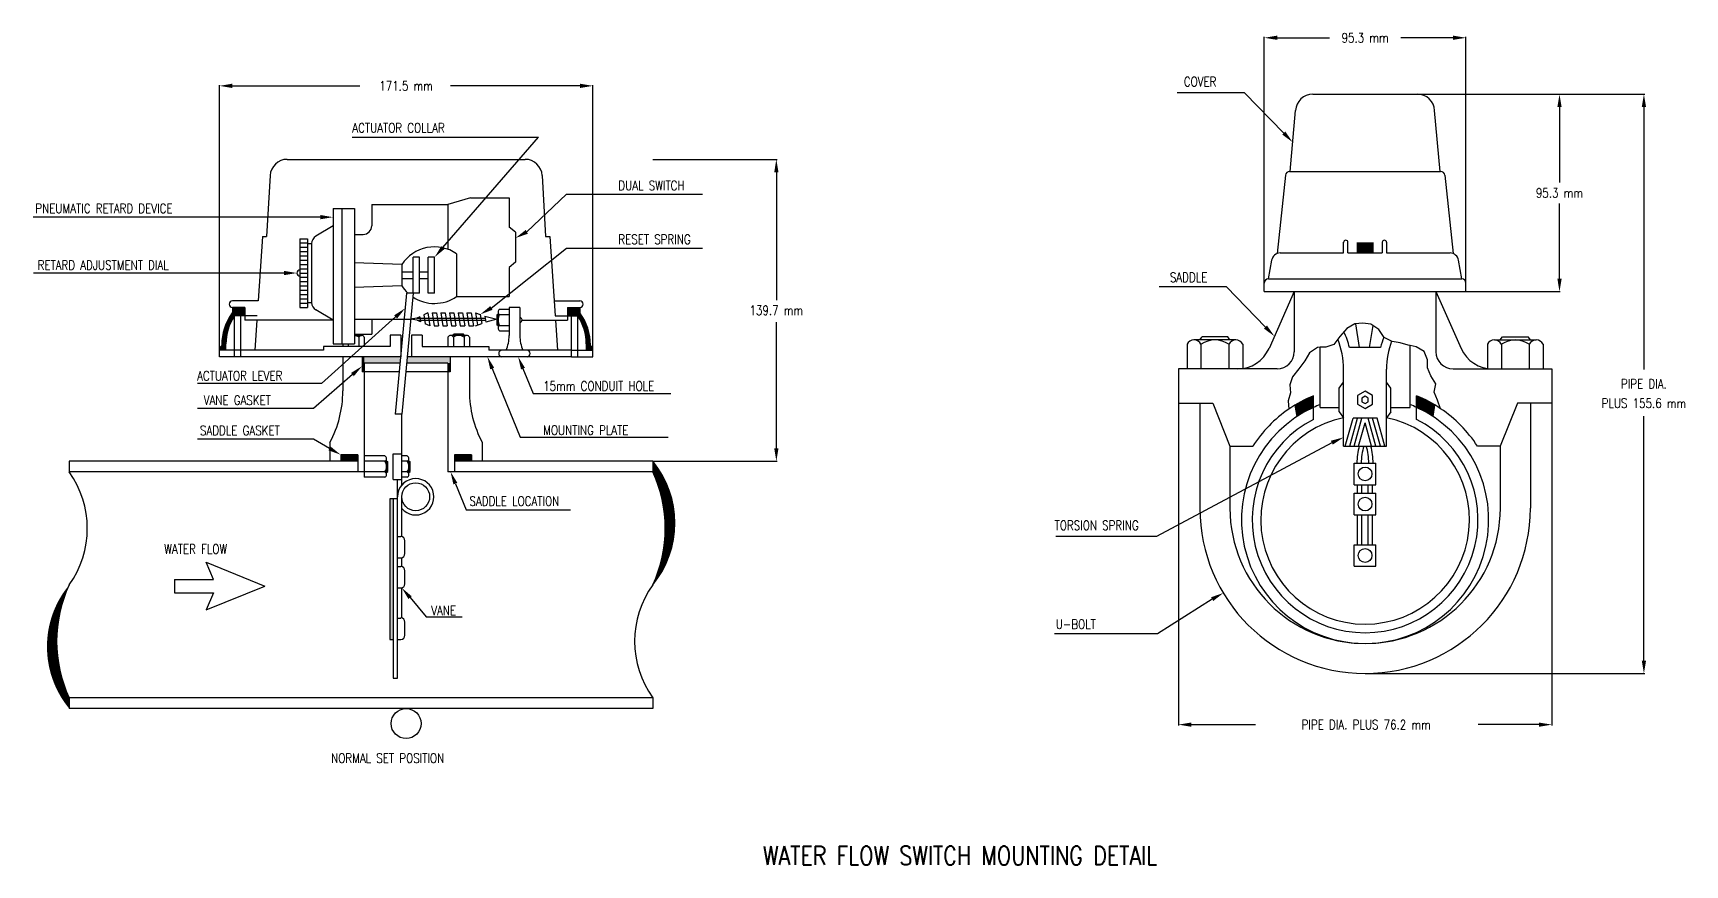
# Model space of a CAD drawing. Extents: x 846 to 947, y 375 to 797.
# Drawn here: x 881.76 to 906.98, y 470.23 to 482.93 of the extents above; entities that cross this region are included whole.
import ezdxf
from ezdxf.enums import TextEntityAlignment as Align

# ---------------------------------------------------------------- set-up
doc = ezdxf.new("R2010")
doc.units = 0
doc.header["$MEASUREMENT"] = 0
for name, color, linetype in [('0-F-SPKL-MAIN', 33, 'CONTINUOUS'), ('DETAIL_TEXT', 3, 'CONTINUOUS'), ('PL-DR-LEADER', 42, 'CONTINUOUS')]:
    doc.layers.add(name, color=color, linetype=linetype)
doc.layers.add('text', color=252, linetype='CONTINUOUS', lineweight=15)
doc.styles.add('IBA', font='ROMANS.shx', dxfattribs={"width": 0.8, "height": 0.2})

msp = doc.modelspace()

# ---------------------------------------------------------------- linework, layer by layer
at = {"layer": '0-F-SPKL-MAIN', "color": 100, "linetype": 'Continuous'}
for p, q in [((901.298, 481.998), (902.897, 481.998)), ((903.244, 480.818), (903.159, 481.75)), ((885.642, 481.004), (889.273, 481.004)), ((885.38, 480.757), (885.328, 479.825)), ((889.535, 480.757), (889.586, 479.825)), ((900.88, 480.76), (900.754, 479.565)), ((900.945, 480.818), (903.251, 480.818)), ((903.316, 480.76), (903.442, 479.565)), ((886.343, 480.251), (886.343, 478.187)), ((886.343, 480.251), (886.67, 480.251)), ((886.474, 480.251), (886.474, 478.187)), ((886.67, 480.251), (886.67, 478.187)), ((886.932, 480.317), (888.096, 480.317)), ((886.932, 480.317), (886.932, 479.989)), ((888.439, 480.415), (888.096, 480.317)), ((888.096, 480.317), (888.096, 479.626)), ((888.439, 480.415), (889.029, 480.415)), ((889.029, 480.415), (889.029, 479.968)), ((886.343, 479.989), (886.079, 479.831)), ((889.127, 479.891), (889.029, 479.968)), ((885.263, 479.825), (885.197, 478.843)), ((885.263, 479.825), (885.328, 479.825)), ((885.835, 479.792), (885.835, 478.744)), ((885.835, 479.792), (885.95, 479.792)), ((885.835, 479.727), (885.95, 479.727)), ((885.95, 479.792), (885.95, 478.744)), ((885.95, 479.718), (886.015, 479.718)), ((886.015, 479.718), (886.015, 478.818)), ((886.67, 479.858), (886.801, 479.858)), ((889.127, 479.891), (889.127, 479.432)), ((889.586, 479.825), (889.652, 479.825)), ((889.652, 479.825), (889.733, 478.613)), ((901.77, 479.574), (901.77, 479.737)), ((901.836, 479.574), (901.836, 479.737)), ((902.36, 479.737), (902.36, 479.574)), ((902.425, 479.737), (902.425, 479.574)), ((885.835, 479.661), (885.95, 479.661)), ((885.835, 479.596), (885.95, 479.596)), ((885.835, 479.53), (885.95, 479.53)), ((885.835, 479.465), (885.95, 479.465)), ((887.391, 479.399), (886.67, 479.423)), ((887.564, 478.962), (887.564, 479.509)), ((887.662, 479.509), (887.564, 479.509)), ((887.662, 478.962), (887.662, 479.509)), ((887.891, 479.509), (887.793, 479.509)), ((887.793, 478.962), (887.793, 479.509)), ((887.891, 478.962), (887.891, 479.509)), ((888.227, 479.563), (888.227, 478.908)), ((889.127, 479.432), (889.029, 479.355)), ((900.624, 479.181), (900.671, 479.464)), ((900.8, 479.574), (901.77, 479.574)), ((901.836, 479.574), (902.36, 479.574)), ((902.425, 479.574), (903.395, 479.574)), ((903.572, 479.181), (903.524, 479.464)), ((885.835, 479.399), (885.95, 479.399)), ((885.835, 479.334), (885.95, 479.334)), ((885.835, 479.268), (885.95, 479.268)), ((885.835, 479.203), (885.95, 479.203)), ((887.391, 479.399), (887.391, 479.072)), ((887.391, 479.285), (887.564, 479.285)), ((887.391, 479.186), (887.564, 479.186)), ((887.662, 479.285), (887.793, 479.285)), ((887.662, 479.186), (887.793, 479.186)), ((889.029, 479.355), (889.029, 478.908)), ((900.624, 479.181), (903.572, 479.181)), ((885.835, 479.137), (885.95, 479.137)), ((885.835, 479.072), (885.95, 479.072)), ((885.835, 479.006), (885.95, 479.006)), ((885.835, 478.941), (885.95, 478.941)), ((887.391, 479.072), (886.67, 479.048)), ((887.465, 478.962), (887.292, 477.111)), ((887.564, 478.962), (887.39, 477.111)), ((887.564, 478.962), (887.465, 478.962)), ((887.662, 478.962), (887.564, 478.962)), ((887.891, 478.962), (887.793, 478.962)), ((900.558, 478.984), (900.558, 479.115)), ((900.558, 478.984), (903.637, 478.984)), ((901.017, 478.984), (900.631, 478.116)), ((901.017, 478.984), (901.017, 478.067)), ((903.179, 478.984), (903.564, 478.116)), ((903.179, 478.984), (903.179, 478.067)), ((903.637, 478.984), (903.637, 479.115)), ((885.197, 478.843), (884.804, 478.843)), ((884.993, 478.744), (884.804, 478.744)), ((884.804, 478.744), (884.804, 478.659)), ((884.993, 478.744), (884.993, 478.548)), ((885.835, 478.875), (885.95, 478.875)), ((885.835, 478.81), (885.95, 478.81)), ((885.835, 478.744), (885.95, 478.744)), ((885.95, 478.818), (886.015, 478.818)), ((886.343, 478.548), (886.079, 478.706)), ((887.787, 478.66), (887.726, 478.63)), ((887.787, 478.66), (887.82, 478.464)), ((887.854, 478.66), (887.92, 478.66)), ((887.854, 478.66), (887.886, 478.464)), ((887.92, 478.66), (887.952, 478.464)), ((887.986, 478.66), (888.053, 478.66)), ((887.986, 478.66), (888.019, 478.464)), ((888.053, 478.66), (888.085, 478.464)), ((888.119, 478.66), (888.186, 478.66)), ((888.119, 478.66), (888.152, 478.464)), ((888.186, 478.66), (888.218, 478.464)), ((888.227, 478.908), (889.029, 478.908)), ((888.252, 478.66), (888.318, 478.66)), ((888.252, 478.66), (888.284, 478.464)), ((888.318, 478.66), (888.351, 478.464)), ((888.385, 478.66), (888.417, 478.464)), ((888.385, 478.66), (888.451, 478.66)), ((888.451, 478.66), (888.484, 478.464)), ((888.518, 478.66), (888.588, 478.636)), ((888.518, 478.66), (888.548, 478.475)), ((888.86, 478.674), (888.86, 478.428)), ((888.885, 478.715), (889.03, 478.715)), ((889.03, 478.744), (889.03, 478.312)), ((889.193, 478.744), (889.03, 478.744)), ((889.193, 478.744), (889.193, 478.312)), ((889.717, 478.843), (890.111, 478.843)), ((889.922, 478.744), (889.922, 478.548)), ((889.922, 478.744), (890.111, 478.744)), ((890.111, 478.744), (890.111, 478.659)), ((885.182, 478.613), (884.837, 478.613)), ((884.837, 478.089), (884.837, 478.613)), ((884.935, 478.089), (884.935, 478.613)), ((886.343, 478.548), (884.993, 478.548)), ((885.178, 478.548), (885.147, 478.089)), ((886.67, 478.562), (886.932, 478.562)), ((886.932, 478.562), (887.525, 478.562)), ((886.932, 478.562), (886.932, 478.333)), ((887.622, 478.579), (887.525, 478.562)), ((887.628, 478.546), (887.525, 478.562)), ((887.664, 478.6), (887.622, 478.579)), ((887.622, 478.579), (888.664, 478.579)), ((887.628, 478.546), (888.669, 478.546)), ((887.677, 478.525), (887.628, 478.546)), ((887.664, 478.6), (887.677, 478.525)), ((887.726, 478.63), (887.748, 478.494)), ((887.82, 478.464), (887.748, 478.494)), ((887.886, 478.464), (887.952, 478.464)), ((888.019, 478.464), (888.085, 478.464)), ((888.152, 478.464), (888.218, 478.464)), ((888.284, 478.464), (888.351, 478.464)), ((888.417, 478.464), (888.484, 478.464)), ((888.518, 478.464), (888.611, 478.497)), ((888.588, 478.636), (888.611, 478.497)), ((888.658, 478.611), (888.841, 478.563)), ((888.658, 478.611), (888.674, 478.518)), ((888.841, 478.563), (888.674, 478.518)), ((888.86, 478.639), (888.841, 478.626)), ((888.841, 478.626), (888.841, 478.475)), ((888.86, 478.463), (888.841, 478.475)), ((888.885, 478.633), (889.03, 478.633)), ((888.885, 478.469), (889.03, 478.469)), ((889.23, 478.548), (889.922, 478.548)), ((889.733, 478.613), (890.078, 478.613)), ((889.737, 478.548), (889.768, 478.089)), ((889.98, 478.089), (889.98, 478.613)), ((890.078, 478.089), (890.078, 478.613)), ((901.819, 478.422), (901.712, 478.3)), ((901.941, 478.493), (901.819, 478.422)), ((902.063, 478.503), (901.941, 478.493)), ((902.013, 478.13), (901.956, 478.494)), ((902.185, 478.488), (902.063, 478.503)), ((902.167, 478.13), (902.219, 478.465)), ((902.307, 478.407), (902.185, 478.488)), ((884.706, 478.089), (884.706, 478.187)), ((886.343, 478.187), (886.67, 478.187)), ((886.491, 478.187), (886.491, 478.144)), ((886.573, 478.187), (886.573, 478.144)), ((886.67, 478.333), (886.73, 478.333)), ((886.67, 478.333), (886.932, 478.333)), ((886.67, 478.314), (886.777, 478.314)), ((886.743, 478.314), (886.73, 478.333)), ((886.737, 478.289), (886.737, 478.144)), ((886.819, 478.289), (886.819, 478.144)), ((887.375, 478.318), (887.212, 478.318)), ((887.212, 478.318), (887.212, 478.144)), ((887.375, 478.318), (887.375, 477.991)), ((887.703, 478.318), (887.539, 478.318)), ((887.539, 478.318), (887.539, 477.991)), ((887.703, 478.318), (887.703, 478.144)), ((888.096, 478.289), (888.096, 478.144)), ((888.383, 478.314), (888.137, 478.314)), ((888.172, 478.314), (888.184, 478.333)), ((888.178, 478.289), (888.178, 478.144)), ((888.335, 478.333), (888.184, 478.333)), ((888.348, 478.314), (888.335, 478.333)), ((888.342, 478.289), (888.342, 478.144)), ((888.424, 478.289), (888.424, 478.144)), ((888.885, 478.387), (889.03, 478.387)), ((890.209, 478.089), (890.209, 478.187)), ((899.379, 478.182), (899.379, 477.805)), ((900.124, 478.247), (899.486, 478.247)), ((899.575, 478.247), (899.608, 478.296)), ((899.592, 478.182), (899.592, 477.805)), ((900.001, 478.296), (899.608, 478.296)), ((900.034, 478.247), (900.001, 478.296)), ((900.018, 478.182), (900.018, 477.805)), ((900.231, 478.182), (900.231, 477.805)), ((901.62, 478.178), (901.498, 478.137)), ((901.712, 478.3), (901.62, 478.178)), ((902.388, 478.285), (902.307, 478.407)), ((902.51, 478.224), (902.388, 478.285)), ((902.632, 478.203), (902.51, 478.224)), ((902.755, 478.168), (902.632, 478.203)), ((902.784, 478.161), (902.755, 478.168)), ((902.784, 477.258), (902.784, 478.161)), ((902.877, 478.142), (902.784, 478.161)), ((903.965, 478.182), (903.965, 477.805)), ((904.071, 478.247), (904.709, 478.247)), ((904.161, 478.247), (904.194, 478.296)), ((904.178, 478.182), (904.178, 477.805)), ((904.194, 478.296), (904.587, 478.296)), ((904.62, 478.247), (904.587, 478.296)), ((904.603, 478.182), (904.603, 477.805)), ((904.816, 478.182), (904.816, 477.805)), ((884.837, 478.089), (884.608, 478.089)), ((884.608, 477.991), (884.608, 478.089)), ((884.837, 477.991), (884.608, 477.991)), ((884.935, 478.089), (884.837, 478.089)), ((884.837, 477.991), (884.837, 478.089)), ((884.935, 477.991), (884.837, 477.991)), ((886.196, 478.089), (884.935, 478.089)), ((884.935, 477.991), (884.935, 478.089)), ((886.491, 477.991), (884.935, 477.991)), ((887.212, 478.144), (886.196, 478.144)), ((886.196, 478.144), (886.196, 478.089)), ((886.491, 477.991), (886.491, 477.467)), ((886.786, 477.991), (886.491, 477.991)), ((887.374, 477.991), (886.786, 477.991)), ((886.786, 477.991), (886.786, 477.762)), ((887.539, 477.991), (887.473, 477.991)), ((888.129, 477.991), (887.539, 477.991)), ((887.703, 478.144), (888.718, 478.144)), ((888.424, 477.991), (888.129, 477.991)), ((888.129, 477.991), (888.129, 477.762)), ((888.424, 477.991), (888.424, 477.467)), ((889.98, 477.991), (888.424, 477.991)), ((888.718, 478.144), (888.718, 478.089)), ((889.98, 478.089), (888.718, 478.089)), ((888.919, 478.089), (888.919, 478.089)), ((889.98, 477.991), (889.98, 478.089)), ((889.98, 478.089), (890.078, 478.089)), ((889.98, 477.991), (890.078, 477.991)), ((890.078, 478.089), (890.307, 478.089)), ((890.078, 477.991), (890.078, 478.089)), ((890.078, 477.991), (890.307, 477.991)), ((890.307, 477.991), (890.307, 478.089)), ((901.178, 477.929), (901.086, 477.807)), ((901.249, 478.051), (901.178, 477.929)), ((901.371, 478.132), (901.249, 478.051)), ((901.409, 478.134), (901.371, 478.132)), ((901.498, 478.137), (901.409, 478.134)), ((901.409, 477.258), (901.409, 478.134)), ((902.334, 478.13), (901.859, 478.13)), ((902.999, 478.071), (902.877, 478.142)), ((903.05, 477.944), (902.999, 478.071)), ((903.05, 477.822), (903.05, 477.944)), ((886.819, 477.762), (886.786, 477.762)), ((887.365, 477.893), (886.819, 477.893)), ((886.819, 477.893), (886.819, 477.762)), ((886.819, 477.762), (886.819, 476.231)), ((887.353, 477.762), (886.819, 477.762)), ((888.096, 477.762), (887.451, 477.762)), ((888.096, 477.893), (887.464, 477.893)), ((888.096, 477.893), (888.096, 477.762)), ((888.096, 477.762), (888.096, 476.231)), ((888.129, 477.762), (888.096, 477.762)), ((900.755, 477.805), (899.248, 477.805)), ((899.248, 477.805), (899.248, 477.281)), ((900.989, 477.685), (900.949, 477.563)), ((901.086, 477.807), (900.989, 477.685)), ((901.769, 476.626), (901.769, 477.799)), ((902.424, 476.626), (902.424, 477.799)), ((903.1, 477.7), (903.05, 477.822)), ((903.177, 477.578), (903.1, 477.7)), ((903.441, 477.805), (904.947, 477.805)), ((904.947, 477.805), (904.947, 477.281)), ((900.959, 477.441), (900.923, 477.319)), ((900.949, 477.563), (900.959, 477.441)), ((901.703, 477.512), (901.769, 477.603)), ((901.703, 477.149), (901.703, 477.512)), ((902.097, 477.462), (901.983, 477.396)), ((902.21, 477.396), (902.097, 477.462)), ((902.49, 477.512), (902.424, 477.603)), ((902.49, 477.149), (902.49, 477.512)), ((903.151, 477.451), (903.177, 477.578)), ((903.202, 477.329), (903.151, 477.451)), ((899.248, 477.281), (899.772, 477.281)), ((899.575, 477.281), (899.575, 475.676)), ((899.772, 477.281), (900.034, 476.626)), ((900.923, 477.319), (900.934, 477.19)), ((901.058, 477.077), (901.031, 477.253)), ((901.31, 477.216), (901.31, 477.395)), ((901.31, 477.216), (901.31, 477.395)), ((901.31, 477.034), (901.31, 477.216)), ((901.409, 477.215), (901.409, 477.258)), ((901.409, 477.215), (901.703, 477.215)), ((901.703, 477.149), (901.769, 477.059)), ((901.983, 477.396), (901.983, 477.265)), ((901.983, 477.265), (902.097, 477.2)), ((902.097, 477.386), (902.049, 477.358)), ((902.049, 477.358), (902.049, 477.303)), ((902.049, 477.303), (902.097, 477.275)), ((902.144, 477.358), (902.097, 477.386)), ((902.097, 477.275), (902.144, 477.303)), ((902.097, 477.2), (902.21, 477.265)), ((902.144, 477.303), (902.144, 477.358)), ((902.21, 477.265), (902.21, 477.396)), ((902.49, 477.149), (902.424, 477.059)), ((902.49, 477.215), (902.784, 477.215)), ((902.784, 477.215), (902.784, 477.258)), ((902.883, 477.216), (902.883, 477.395)), ((902.883, 477.034), (902.883, 477.216)), ((903.135, 477.077), (903.162, 477.253)), ((903.25, 477.197), (903.202, 477.329)), ((904.423, 477.281), (904.161, 476.626)), ((904.947, 477.281), (904.423, 477.281)), ((904.62, 477.281), (904.62, 475.676)), ((887.39, 477.111), (887.292, 477.111)), ((887.39, 476.032), (887.39, 477.111)), ((901.794, 476.626), (901.913, 477.052)), ((901.862, 476.626), (901.981, 477.052)), ((902.28, 477.052), (901.913, 477.052)), ((901.93, 476.626), (902.049, 477.052)), ((901.998, 476.626), (902.097, 476.979)), ((902.195, 476.626), (902.097, 476.979)), ((902.263, 476.626), (902.144, 477.052)), ((902.331, 476.626), (902.212, 477.052)), ((902.399, 476.626), (902.28, 477.052)), ((886.294, 476.681), (886.294, 476.395)), ((888.62, 476.681), (888.62, 476.395)), ((886.294, 476.395), (882.312, 476.395)), ((882.312, 476.395), (882.312, 476.231)), ((886.458, 476.395), (886.294, 476.395)), ((886.458, 476.493), (886.458, 476.395)), ((886.72, 476.493), (886.458, 476.493)), ((886.72, 476.395), (886.458, 476.395)), ((886.72, 476.493), (886.72, 476.395)), ((886.72, 476.395), (886.72, 476.231)), ((887.132, 476.476), (886.819, 476.476)), ((887.132, 476.395), (886.819, 476.395)), ((887.157, 476.19), (887.157, 476.435)), ((887.157, 476.401), (887.176, 476.388)), ((887.259, 476.116), (887.259, 476.509)), ((887.259, 476.509), (887.39, 476.509)), ((887.473, 476.476), (887.39, 476.476)), ((887.473, 476.395), (887.39, 476.395)), ((887.499, 476.19), (887.499, 476.435)), ((887.499, 476.401), (887.517, 476.388)), ((888.194, 476.493), (888.194, 476.395)), ((888.456, 476.493), (888.194, 476.493)), ((888.456, 476.395), (888.194, 476.395)), ((888.194, 476.395), (888.194, 476.231)), ((888.456, 476.493), (888.456, 476.395)), ((888.62, 476.395), (888.456, 476.395)), ((891.222, 476.395), (888.62, 476.395)), ((891.222, 476.395), (891.222, 476.231)), ((900.034, 476.626), (900.034, 475.676)), ((900.034, 476.626), (900.381, 476.626)), ((901.769, 476.626), (902.424, 476.626)), ((904.161, 476.626), (903.812, 476.626)), ((904.161, 476.626), (904.161, 475.676)), ((886.72, 476.231), (882.312, 476.231)), ((886.819, 476.231), (886.72, 476.231)), ((886.819, 476.231), (886.819, 476.149)), ((887.132, 476.231), (886.819, 476.231)), ((887.132, 476.149), (886.819, 476.149)), ((887.157, 476.224), (887.176, 476.237)), ((887.176, 476.237), (887.176, 476.388)), ((887.473, 476.231), (887.39, 476.231)), ((887.473, 476.149), (887.39, 476.149)), ((887.499, 476.224), (887.517, 476.237)), ((887.517, 476.237), (887.517, 476.388)), ((888.194, 476.231), (888.096, 476.231)), ((891.222, 476.231), (888.194, 476.231)), ((901.933, 476.364), (902.26, 476.364)), ((901.933, 476.036), (901.933, 476.364)), ((902.26, 476.036), (902.26, 476.364)), ((887.259, 476.116), (887.39, 476.116)), ((887.325, 473.084), (887.325, 476.116)), ((901.933, 476.036), (902.26, 476.036)), ((901.933, 475.905), (902.26, 475.905)), ((901.933, 475.577), (901.933, 475.905)), ((901.982, 475.905), (901.982, 476.036)), ((902.047, 475.905), (902.047, 476.036)), ((902.146, 475.905), (902.146, 476.036)), ((902.211, 475.905), (902.211, 476.036)), ((902.26, 475.577), (902.26, 475.905)), ((887.21, 475.82), (887.21, 473.674)), ((887.325, 475.82), (887.21, 475.82)), ((887.259, 475.82), (887.259, 473.084)), ((887.39, 475.244), (887.39, 475.852)), ((901.933, 475.577), (902.26, 475.577)), ((901.982, 475.119), (901.982, 475.577)), ((902.047, 475.119), (902.047, 475.577)), ((902.146, 475.119), (902.146, 475.577)), ((902.211, 475.119), (902.211, 475.577)), ((887.325, 475.246), (887.374, 475.246)), ((887.439, 474.984), (887.439, 475.181)), ((887.325, 474.919), (887.374, 474.919)), ((887.39, 474.785), (887.39, 474.921)), ((901.933, 475.119), (902.26, 475.119)), ((901.933, 474.791), (901.933, 475.119)), ((902.26, 474.791), (902.26, 475.119)), ((884.404, 474.853), (885.299, 474.489)), ((884.514, 474.591), (884.404, 474.853)), ((887.325, 474.788), (887.374, 474.788)), ((887.439, 474.525), (887.439, 474.722)), ((901.933, 474.791), (902.26, 474.791)), ((883.923, 474.591), (883.923, 474.386)), ((883.923, 474.591), (884.514, 474.591)), ((883.923, 474.386), (884.514, 474.386)), ((884.404, 474.124), (885.299, 474.489)), ((884.514, 474.386), (884.404, 474.124)), ((887.325, 474.46), (887.374, 474.46)), ((887.39, 473.999), (887.39, 474.462)), ((887.325, 474.001), (887.374, 474.001)), ((887.439, 473.739), (887.439, 473.936)), ((887.21, 473.674), (887.259, 473.674)), ((887.325, 473.674), (887.374, 473.674)), ((887.39, 473.674), (887.39, 473.676)), ((887.259, 473.084), (887.325, 473.084)), ((891.222, 472.783), (882.312, 472.783)), ((882.312, 472.783), (882.312, 472.619)), ((891.222, 472.619), (882.312, 472.619)), ((891.222, 472.783), (891.222, 472.619))]:
    msp.add_line(p, q, dxfattribs=at)
for centre, radius in [((902.097, 476.2), 0.105), ((887.603, 475.852), 0.213), ((902.097, 475.741), 0.105), ((902.097, 474.955), 0.105), ((887.457, 472.39), 0.229)]:
    msp.add_circle(centre, radius, dxfattribs=at)
for centre, radius, start, end in [((901.298, 481.736), 0.262, 90, 176.9335), ((902.897, 481.736), 0.262, 3.0665, 90), ((885.642, 480.742), 0.262, 90, 176.8202), ((889.273, 480.742), 0.262, 3.1798, 90), ((900.945, 480.753), 0.0655, 90, 173.991), ((903.251, 480.753), 0.0655, 6.009, 90), ((886.801, 479.989), 0.131, 270, 0), ((886.146, 479.718), 0.131, 120.9638, 180), ((901.803, 479.737), 0.0328, 0, 180), ((902.392, 479.737), 0.0328, 0, 180), ((887.89, 479.069), 0.598, 55.6634, 146.5092), ((900.8, 479.443), 0.131, 90, 170.5377), ((903.395, 479.443), 0.131, 9.4623, 90), ((885.838, 479.268), 0.0478, 93.0368, 266.9632), ((900.624, 479.115), 0.0655, 90, 180), ((903.572, 479.115), 0.0655, 0, 90), ((887.89, 479.402), 0.598, 213.4908, 227.3472), ((885.498, 478.159), 0.856, 144.2063, 179.6382), ((884.804, 478.793), 0.0491, 90, 270), ((886.146, 478.818), 0.131, 180, 239.0362), ((887.89, 479.402), 0.598, 236.3469, 304.3366), ((888.906, 478.674), 0.0459, 116.9609, 243.0391), ((890.111, 478.793), 0.0491, 270, 90), ((889.416, 478.159), 0.856, 0.3618, 35.7937), ((885.463, 478.187), 0.757, 145.7945, 180), ((889.006, 478.551), 0.146, 145.8706, 214.1294), ((888.906, 478.428), 0.0459, 116.9609, 243.0391), ((889.193, 478.551), 0.0356, 270, 90), ((889.451, 478.187), 0.757, 0, 34.2055), ((884.706, 478.089), 0.0983, 130.1346, 180), ((886.655, 478.168), 0.146, 55.8706, 83.8763), ((886.778, 478.268), 0.0459, 26.9609, 153.0391), ((888.137, 478.268), 0.0459, 26.9609, 153.0391), ((888.26, 478.168), 0.146, 55.8706, 124.1294), ((888.383, 478.268), 0.0459, 26.9609, 153.0391), ((888.44, 478.312), 0.589, 337.7798, 0), ((889.783, 478.312), 0.589, 180, 202.2202), ((890.209, 478.089), 0.0983, 0, 49.8654), ((899.485, 478.127), 0.119, 26.9609, 153.0391), ((899.805, 477.867), 0.379, 55.8706, 124.1294), ((900.124, 478.127), 0.119, 26.9609, 153.0391), ((900.545, 477.799), 1.224, 0, 21.9934), ((900.545, 477.799), 1.355, 14.1441, 24.9441), ((903.648, 477.799), 1.355, 158.7778, 165.8559), ((903.648, 477.799), 1.224, 159.4897, 180), ((904.071, 478.127), 0.119, 26.9609, 153.0391), ((904.391, 477.867), 0.379, 55.8706, 124.1294), ((904.71, 478.127), 0.119, 26.9609, 153.0391), ((888.92, 478.04), 0.0491, 90, 270), ((889.303, 478.04), 0.0491, 270, 90), ((900.152, 478.329), 0.524, 270, 336.0375), ((900.755, 478.067), 0.262, 270, 0), ((903.441, 478.067), 0.262, 180, 270), ((904.043, 478.329), 0.524, 203.9625, 270), ((884.82, 477.467), 1.671, 331.9275, 0), ((890.094, 477.467), 1.671, 180, 208.0725), ((902.097, 475.5), 1.888, 114.6099, 65.3901), ((902.097, 475.5), 2.052, 124.5197, 146.7195), ((902.097, 475.5), 2.052, 112.5316, 124.5197), ((902.097, 475.5), 1.888, 111.3696, 114.6099), ((902.097, 475.5), 1.888, 65.3901, 68.6304), ((902.097, 475.5), 2.052, 55.7931, 67.4684), ((902.097, 475.5), 2.052, 33.2805, 55.7931), ((902.097, 475.5), 1.724, 117.1292, 62.8708), ((902.097, 475.5), 1.593, 101.8662, 78.1338), ((887.111, 476.435), 0.0459, 296.9609, 63.0391), ((887.011, 476.313), 0.146, 325.8706, 34.1294), ((887.453, 476.435), 0.0459, 296.9609, 63.0391), ((887.353, 476.313), 0.146, 325.8706, 34.1294), ((890.074, 475.451), 1.486, 320.5642, 39.4358), ((902.951, 476.364), 0.978, 164.4575, 180), ((902.951, 476.364), 0.912, 163.3101, 180), ((901.242, 476.364), 0.912, 0, 16.6899), ((901.242, 476.364), 0.978, 0, 15.5425), ((881.11, 475.369), 1.48, 324.3716, 35.6284), ((887.111, 476.19), 0.0459, 296.9609, 63.0391), ((887.453, 476.19), 0.0459, 296.9609, 63.0391), ((889.365, 475.369), 2.048, 335.1029, 24.8971), ((887.603, 475.852), 0.278, 220.1192, 180), ((902.098, 475.676), 2.522, 180, 0), ((902.098, 475.676), 2.064, 180, 0), ((887.374, 475.181), 0.0655, 0, 90), ((887.374, 474.984), 0.0655, 270, 0), ((887.374, 474.722), 0.0655, 0, 90), ((884.17, 473.645), 2.048, 155.1029, 204.8971), ((887.374, 474.525), 0.0655, 270, 0), ((892.425, 473.645), 1.48, 144.3716, 215.6284), ((887.374, 473.936), 0.0655, 0, 90), ((887.374, 473.739), 0.0655, 270, 0)]:
    msp.add_arc(centre, radius, start, end, dxfattribs=at)
for points in [[(901.967, 479.737), (902.229, 479.737), (901.967, 479.574), (902.229, 479.574)], [(884.804, 478.659), (884.82, 478.587), (884.771, 478.611), (884.8, 478.553)], [(884.993, 478.613), (884.837, 478.613), (884.993, 478.744), (884.804, 478.744)], [(884.804, 478.744), (884.837, 478.613), (884.804, 478.659), (884.82, 478.587)], [(889.922, 478.613), (890.078, 478.613), (889.922, 478.744), (890.111, 478.744)], [(890.111, 478.744), (890.078, 478.613), (890.111, 478.659), (890.095, 478.587)], [(890.111, 478.659), (890.095, 478.587), (890.143, 478.611), (890.115, 478.553)], [(884.688, 478.435), (884.742, 478.419), (884.675, 478.393), (884.73, 478.378)], [(884.703, 478.474), (884.756, 478.459), (884.688, 478.435), (884.742, 478.419)], [(884.72, 478.516), (884.768, 478.487), (884.703, 478.474), (884.756, 478.459)], [(884.743, 478.561), (884.785, 478.524), (884.72, 478.516), (884.768, 478.487)], [(884.771, 478.611), (884.8, 478.553), (884.743, 478.561), (884.785, 478.524)], [(890.143, 478.611), (890.115, 478.553), (890.172, 478.561), (890.13, 478.524)], [(890.172, 478.561), (890.13, 478.524), (890.194, 478.516), (890.147, 478.487)], [(890.194, 478.516), (890.147, 478.487), (890.212, 478.474), (890.158, 478.459)], [(890.212, 478.474), (890.158, 478.459), (890.227, 478.435), (890.173, 478.419)], [(890.227, 478.435), (890.173, 478.419), (890.239, 478.393), (890.184, 478.378)], [(884.641, 478.163), (884.706, 478.144), (884.626, 478.146), (884.706, 478.129)], [(884.643, 478.185), (884.706, 478.17), (884.641, 478.163), (884.706, 478.144)], [(884.645, 478.22), (884.706, 478.205), (884.643, 478.185), (884.706, 478.17)], [(884.648, 478.253), (884.708, 478.242), (884.645, 478.22), (884.706, 478.205)], [(884.652, 478.284), (884.711, 478.277), (884.648, 478.253), (884.708, 478.242)], [(884.658, 478.321), (884.715, 478.308), (884.652, 478.284), (884.711, 478.277)], [(884.665, 478.354), (884.723, 478.347), (884.658, 478.321), (884.715, 478.308)], [(884.675, 478.393), (884.73, 478.378), (884.665, 478.354), (884.723, 478.347)], [(890.239, 478.393), (890.184, 478.378), (890.25, 478.354), (890.192, 478.347)], [(890.25, 478.354), (890.192, 478.347), (890.257, 478.321), (890.199, 478.308)], [(890.257, 478.321), (890.199, 478.308), (890.263, 478.284), (890.204, 478.277)], [(890.263, 478.284), (890.204, 478.277), (890.267, 478.253), (890.207, 478.242)], [(890.267, 478.253), (890.207, 478.242), (890.27, 478.22), (890.209, 478.205)], [(890.27, 478.22), (890.209, 478.205), (890.272, 478.185), (890.209, 478.17)], [(890.272, 478.185), (890.209, 478.17), (890.273, 478.163), (890.209, 478.144)], [(890.273, 478.163), (890.209, 478.144), (890.289, 478.146), (890.209, 478.129)], [(884.61, 478.109), (884.706, 478.098), (884.608, 478.089), (884.706, 478.089)], [(884.616, 478.129), (884.706, 478.111), (884.61, 478.109), (884.706, 478.098)], [(884.626, 478.146), (884.706, 478.129), (884.616, 478.129), (884.706, 478.111)], [(886.786, 477.762), (886.819, 477.762), (886.786, 477.991), (886.819, 477.991)], [(886.819, 477.893), (886.819, 477.991), (887.365, 477.893), (887.374, 477.991)], [(887.464, 477.893), (887.473, 477.991), (887.473, 477.893)], [(887.473, 477.893), (887.473, 477.991), (888.129, 477.893), (888.129, 477.991)], [(890.289, 478.146), (890.209, 478.129), (890.299, 478.129), (890.209, 478.111)], [(890.299, 478.129), (890.209, 478.111), (890.305, 478.109), (890.209, 478.098)], [(890.305, 478.109), (890.209, 478.098), (890.307, 478.089), (890.209, 478.089)], [(888.129, 477.762), (888.096, 477.762), (888.129, 477.893), (888.096, 477.893)], [(901.123, 477.306), (901.158, 477.141), (901.031, 477.253), (901.058, 477.077)], [(901.198, 477.344), (901.221, 477.173), (901.123, 477.306), (901.158, 477.141)], [(901.31, 477.395), (901.31, 477.216), (901.198, 477.344), (901.221, 477.173)], [(902.883, 477.395), (902.883, 477.216), (902.995, 477.344), (902.972, 477.173)], [(902.995, 477.344), (902.972, 477.173), (903.07, 477.306), (903.035, 477.141)], [(903.07, 477.306), (903.035, 477.141), (903.162, 477.253), (903.135, 477.077)], [(886.72, 476.395), (886.72, 476.493), (886.458, 476.395), (886.458, 476.493)], [(888.194, 476.395), (888.194, 476.493), (888.456, 476.395), (888.456, 476.493)], [(891.222, 476.231), (891.288, 476.309), (891.222, 476.395)], [(891.229, 476.215), (891.307, 476.28), (891.222, 476.231), (891.288, 476.309)], [(891.242, 476.186), (891.335, 476.236), (891.229, 476.215), (891.307, 476.28)], [(891.258, 476.148), (891.362, 476.192), (891.242, 476.186), (891.335, 476.236)], [(891.276, 476.104), (891.39, 476.142), (891.258, 476.148), (891.362, 476.192)], [(891.293, 476.057), (891.415, 476.092), (891.276, 476.104), (891.39, 476.142)], [(891.31, 476.007), (891.436, 476.045), (891.293, 476.057), (891.415, 476.092)], [(891.328, 475.951), (891.457, 475.994), (891.31, 476.007), (891.436, 476.045)], [(891.345, 475.89), (891.478, 475.937), (891.328, 475.951), (891.457, 475.994)], [(891.361, 475.823), (891.5, 475.87), (891.345, 475.89), (891.478, 475.937)], [(887.21, 475.82), (887.259, 475.82), (887.21, 473.674), (887.259, 473.674)], [(891.372, 475.772), (891.516, 475.81), (891.361, 475.823), (891.5, 475.87)], [(891.38, 475.728), (891.528, 475.757), (891.372, 475.772), (891.516, 475.81)], [(891.39, 475.671), (891.54, 475.697), (891.38, 475.728), (891.528, 475.757)], [(891.398, 475.614), (891.548, 475.638), (891.39, 475.671), (891.54, 475.697)], [(891.404, 475.556), (891.555, 475.57), (891.398, 475.614), (891.548, 475.638)], [(891.408, 475.495), (891.559, 475.505), (891.404, 475.556), (891.555, 475.57)], [(891.411, 475.436), (891.56, 475.429), (891.408, 475.495), (891.559, 475.505)], [(891.412, 475.384), (891.558, 475.361), (891.411, 475.436), (891.56, 475.429)], [(891.553, 475.31), (891.412, 475.336), (891.558, 475.361), (891.412, 475.384)], [(891.513, 475.079), (891.394, 475.099), (891.526, 475.135), (891.401, 475.151)], [(891.526, 475.135), (891.401, 475.151), (891.539, 475.199), (891.407, 475.219)], [(891.539, 475.199), (891.407, 475.219), (891.547, 475.251), (891.41, 475.274)], [(891.547, 475.251), (891.41, 475.274), (891.553, 475.31), (891.412, 475.336)], [(891.341, 474.835), (891.413, 474.807), (891.355, 474.89), (891.439, 474.862)], [(891.355, 474.89), (891.439, 474.862), (891.365, 474.934), (891.455, 474.902)], [(891.365, 474.934), (891.455, 474.902), (891.376, 474.983), (891.474, 474.951)], [(891.474, 474.951), (891.376, 474.983), (891.495, 475.015), (891.386, 475.041)], [(891.495, 475.015), (891.386, 475.041), (891.513, 475.079), (891.394, 475.099)], [(891.222, 474.507), (891.285, 474.661), (891.32, 474.64)], [(891.285, 474.661), (891.32, 474.64), (891.308, 474.725), (891.357, 474.7)], [(891.357, 474.7), (891.308, 474.725), (891.388, 474.756), (891.325, 474.778)], [(891.325, 474.778), (891.388, 474.756), (891.341, 474.835), (891.413, 474.807)], [(882.249, 474.352), (882.214, 474.373), (882.226, 474.289), (882.178, 474.313)], [(882.312, 474.507), (882.249, 474.352), (882.214, 474.373)], [(882.179, 474.123), (882.096, 474.151), (882.169, 474.08), (882.079, 474.112)], [(882.193, 474.178), (882.121, 474.207), (882.179, 474.123), (882.096, 474.151)], [(882.209, 474.236), (882.147, 474.258), (882.193, 474.178), (882.121, 474.207)], [(882.178, 474.313), (882.226, 474.289), (882.147, 474.258), (882.209, 474.236)], [(882.008, 473.879), (882.134, 473.862), (881.995, 473.814), (882.128, 473.794)], [(882.021, 473.934), (882.14, 473.914), (882.008, 473.879), (882.134, 473.862)], [(882.039, 473.998), (882.148, 473.972), (882.021, 473.934), (882.14, 473.914)], [(882.06, 474.062), (882.159, 474.03), (882.039, 473.998), (882.148, 473.972)], [(882.169, 474.08), (882.079, 474.112), (882.159, 474.03), (882.06, 474.062)], [(882.122, 473.63), (881.977, 473.652), (882.123, 473.578), (881.974, 473.584)], [(881.981, 473.704), (882.122, 473.677), (881.977, 473.652), (882.122, 473.63)], [(881.987, 473.762), (882.124, 473.74), (881.981, 473.704), (882.122, 473.677)], [(881.995, 473.814), (882.128, 473.794), (881.987, 473.762), (882.124, 473.74)], [(882.123, 473.578), (881.974, 473.584), (882.126, 473.518), (881.975, 473.509)], [(882.126, 473.518), (881.975, 473.509), (882.131, 473.457), (881.979, 473.444)], [(882.131, 473.457), (881.979, 473.444), (882.137, 473.4), (881.986, 473.376)], [(882.137, 473.4), (881.986, 473.376), (882.144, 473.342), (881.995, 473.316)], [(882.144, 473.342), (881.995, 473.316), (882.154, 473.285), (882.006, 473.256)], [(882.154, 473.285), (882.006, 473.256), (882.162, 473.242), (882.018, 473.204)], [(882.162, 473.242), (882.018, 473.204), (882.173, 473.19), (882.034, 473.144)], [(882.173, 473.19), (882.034, 473.144), (882.189, 473.124), (882.056, 473.077)], [(882.189, 473.124), (882.056, 473.077), (882.207, 473.062), (882.077, 473.019)], [(882.207, 473.062), (882.077, 473.019), (882.224, 473.006), (882.098, 472.969)], [(882.224, 473.006), (882.098, 472.969), (882.241, 472.956), (882.12, 472.921)], [(882.241, 472.956), (882.12, 472.921), (882.259, 472.909), (882.145, 472.872)], [(882.259, 472.909), (882.145, 472.872), (882.276, 472.866), (882.172, 472.822)], [(882.276, 472.866), (882.172, 472.822), (882.292, 472.828), (882.199, 472.777)], [(882.292, 472.828), (882.199, 472.777), (882.305, 472.798), (882.227, 472.733)], [(882.305, 472.798), (882.227, 472.733), (882.312, 472.783), (882.247, 472.705)], [(882.312, 472.783), (882.247, 472.705), (882.312, 472.619)]]:
    msp.add_solid(points, dxfattribs=at)
at = {"layer": 'PL-DR-LEADER'}
for p, q in [((900.558, 478.988), (900.558, 482.872)), ((900.755, 482.86), (901.553, 482.86)), ((903.441, 482.86), (902.643, 482.86)), ((903.637, 478.988), (903.637, 482.872)), ((884.608, 478.093), (884.608, 482.138)), ((884.804, 482.126), (886.749, 482.126)), ((890.111, 482.126), (888.135, 482.126)), ((890.307, 478.093), (890.307, 482.138)), ((900.258, 482.021), (899.229, 482.021)), ((900.855, 481.406), (900.258, 482.021)), ((902.102, 481.998), (906.366, 481.998)), ((903.641, 481.998), (905.077, 481.998)), ((900.951, 480.818), (901.036, 481.75)), ((905.065, 481.801), (905.065, 480.649)), ((906.354, 481.801), (906.354, 477.796)), ((886.634, 481.34), (889.479, 481.34)), ((888.02, 479.658), (889.479, 481.34)), ((891.226, 481.004), (893.121, 481.004)), ((893.109, 480.808), (893.109, 478.856)), ((889.299, 479.897), (889.908, 480.47)), ((889.908, 480.47), (891.98, 480.47)), ((905.065, 479.181), (905.065, 480.33)), ((886.146, 480.121), (881.761, 480.121)), ((888.758, 478.734), (889.908, 479.647)), ((889.908, 479.647), (891.98, 479.647)), ((885.593, 479.268), (881.766, 479.268)), ((899.98, 479.058), (898.951, 479.058)), ((900.577, 478.443), (899.98, 479.058)), ((903.641, 478.984), (905.077, 478.984)), ((887.297, 478.599), (886.163, 477.579)), ((893.109, 476.591), (893.109, 478.519)), ((886.638, 477.718), (886.045, 477.202)), ((888.772, 477.809), (889.197, 476.764)), ((889.241, 477.809), (889.395, 477.429)), ((886.163, 477.579), (884.27, 477.579)), ((889.395, 477.429), (891.496, 477.429)), ((886.045, 477.202), (884.27, 477.202)), ((899.248, 477.277), (899.248, 472.361)), ((904.947, 477.277), (904.947, 472.361)), ((906.354, 473.35), (906.354, 477.081)), ((886.043, 476.73), (884.27, 476.73)), ((886.288, 476.59), (886.043, 476.73)), ((889.197, 476.764), (891.457, 476.764)), ((901.59, 476.678), (898.914, 475.246)), ((891.226, 476.395), (893.121, 476.395)), ((888.209, 476.052), (888.373, 475.653)), ((888.373, 475.653), (889.969, 475.653)), ((898.914, 475.246), (897.376, 475.246)), ((887.517, 474.312), (887.763, 474.02)), ((899.762, 474.289), (898.926, 473.758)), ((887.763, 474.02), (888.311, 474.02)), ((898.926, 473.758), (897.358, 473.758)), ((902.102, 473.153), (906.366, 473.153)), ((899.444, 472.373), (900.424, 472.373)), ((904.751, 472.373), (903.826, 472.373))]:
    msp.add_line(p, q, dxfattribs=at)
for points in [[(900.755, 482.893), (900.755, 482.828), (900.558, 482.86)], [(903.441, 482.893), (903.441, 482.828), (903.637, 482.86)], [(884.804, 482.159), (884.804, 482.093), (884.608, 482.126)], [(890.111, 482.159), (890.111, 482.093), (890.307, 482.126)], [(905.033, 481.801), (905.098, 481.801), (905.065, 481.998)], [(906.321, 481.801), (906.387, 481.801), (906.354, 481.998)], [(900.879, 481.429), (900.832, 481.383), (900.992, 481.265)], [(893.077, 480.808), (893.142, 480.808), (893.109, 481.004)], [(886.146, 480.154), (886.146, 480.089), (886.343, 480.121)], [(889.315, 479.868), (889.283, 479.926), (889.127, 479.802)], [(888.045, 479.636), (887.995, 479.679), (887.891, 479.509)], [(885.593, 479.301), (885.593, 479.236), (885.79, 479.268)], [(905.033, 479.181), (905.098, 479.181), (905.065, 478.984)], [(887.275, 478.623), (887.319, 478.574), (887.443, 478.73)], [(888.775, 478.706), (888.742, 478.763), (888.588, 478.636)], [(900.6, 478.466), (900.553, 478.42), (900.714, 478.302)], [(888.741, 477.797), (888.802, 477.821), (888.698, 477.991)], [(889.211, 477.797), (889.271, 477.821), (889.167, 477.991)], [(886.616, 477.743), (886.659, 477.693), (886.786, 477.847)], [(901.576, 476.708), (901.603, 476.648), (901.769, 476.759)], [(886.304, 476.619), (886.271, 476.562), (886.458, 476.493)], [(893.077, 476.591), (893.142, 476.591), (893.109, 476.395)], [(888.179, 476.04), (888.24, 476.064), (888.135, 476.234)], [(887.492, 474.291), (887.542, 474.333), (887.39, 474.462)], [(899.747, 474.318), (899.778, 474.26), (899.935, 474.384)], [(906.321, 473.35), (906.387, 473.35), (906.354, 473.153)], [(899.444, 472.405), (899.444, 472.34), (899.248, 472.373)], [(904.751, 472.405), (904.751, 472.34), (904.947, 472.373)]]:
    msp.add_solid(points, dxfattribs=at)

# ---------------------------------------------------------------- texts
at = {"layer": 'DETAIL_TEXT', "color": 0, "style": 'IBA', "width": 0.8}
msp.add_text('95.3 mm', height=0.1439, dxfattribs=at).set_placement((902.098, 482.86), align=Align.MIDDLE_CENTER)
at = {"layer": 'text', "style": 'IBA', "width": 0.8}
for s, p in [('171.5 mm', (887.457, 482.126)), ('95.3 mm', (905.065, 480.491)), ('139.7 mm', (893.109, 478.699))]:
    msp.add_text(s, height=0.1439, dxfattribs=at).set_placement(p, align=Align.MIDDLE_CENTER)
for s, height, p in [('COVER', 0.1439, (899.33, 482.118)), ('ACTUATOR COLLAR', 0.14387, (886.636, 481.412)), ('DUAL SWITCH', 0.14387, (890.697, 480.533)), ('PNEUMATIC RETARD DEVICE', 0.14387, (881.796, 480.183)), ('RESET SPRING', 0.14387, (890.697, 479.711)), ('RETARD ADJUSTMENT DIAL', 0.14387, (881.831, 479.318)), ('SADDLE', 0.1439, (899.117, 479.13)), ('ACTUATOR LEVER', 0.14387, (884.266, 477.628)), ('15mm CONDUIT HOLE', 0.14387, (889.549, 477.471)), ('VANE GASKET', 0.14387, (884.367, 477.254)), ('SADDLE GASKET', 0.14387, (884.31, 476.792)), ('MOUNTING PLATE', 0.14387, (889.549, 476.796)), ('SADDLE LOCATION', 0.14387, (888.424, 475.714)), ('TORSION SPRING', 0.14387, (897.358, 475.344)), ('WATER FLOW', 0.1439, (883.764, 474.982)), ('VANE', 0.1439, (887.84, 474.045)), ('U-BOLT', 0.1439, (897.375, 473.834)), ('NORMAL SET POSITION', 0.14387, (886.312, 471.789))]:
    msp.add_text(s, height=height, dxfattribs=at).set_placement(p)
for s, height, p in [('PIPE DIA.', 0.1439, (906.354, 477.576)), ('PLUS 155.6 mm', 0.14387, (906.354, 477.28)), ('PIPE DIA. PLUS 76.2 mm', 0.14387, (902.114, 472.373))]:
    msp.add_text(s, height=height, dxfattribs=at).set_placement(p, align=Align.MIDDLE)
at = {"layer": 'text', "color": 7, "style": 'IBA', "width": 0.8}
msp.add_text('WATER FLOW SWITCH MOUNTING DETAIL', height=0.28775, dxfattribs=at).set_placement((892.905, 470.23))

doc.saveas('drawing.dxf')
